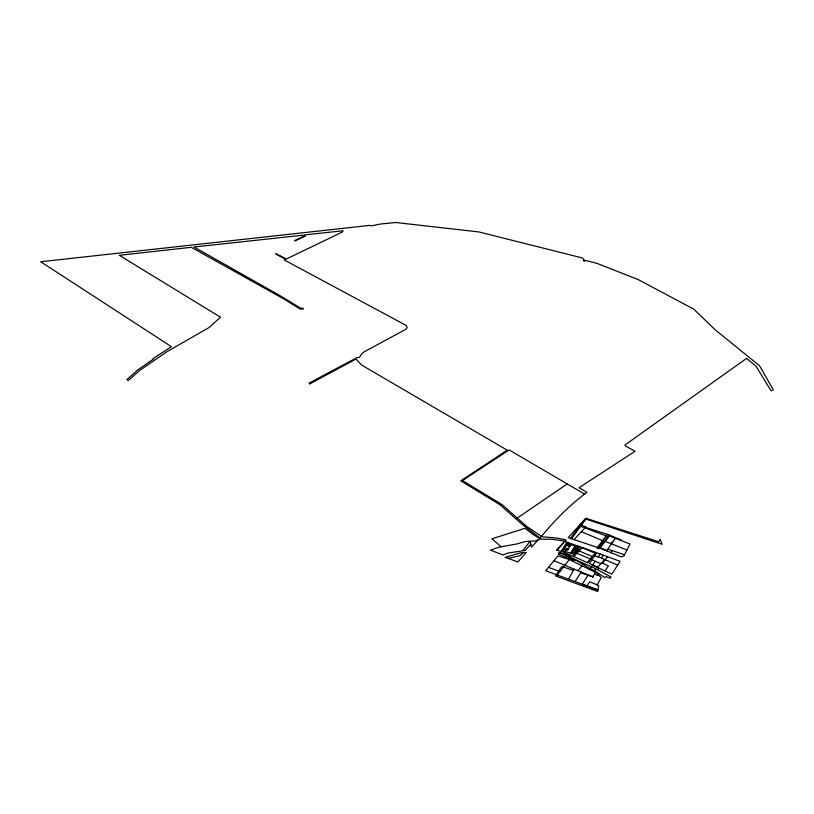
<?xml version="1.0" encoding="UTF-8"?>
<svg xmlns="http://www.w3.org/2000/svg" width="814" height="814" viewBox="0 0 814 814"><rect width="100%" height="100%" fill="white"/><g stroke="black" fill="none" stroke-linecap="round" stroke-linejoin="round"><path stroke-width="1.22" d="M592.439 576.658L594.576 574.155L594.912 572.089L569.301 559.554L557.936 555.87L545.695 570.716L597.924 589.997L582.244 584.147L588.257 574.908L593.264 577.085L580.718 572.853L575.091 581.481M595.431 568.559L610.907 576.933L610.195 578.266L605.931 576.556L604.67 577.675L594.8 570.838L595.431 568.559L574.114 559.116L564.255 552.553L564.865 551.658L561.64 550.63M530.82 544.281L525.274 550.427L508.038 553.042L503.072 554.955L490.435 550.142L499.603 547.018L516.88 543.945L525.681 541.473L535.419 540.995L540.252 538.807L532.773 534.269L524.999 528.255L491.961 538.827L501.119 546.754M587.006 585.927L589.631 581.807L597.191 584.859L601.129 577.736L596.835 573.066L594.912 572.089M568.579 579.039L574.185 569.19L588.257 574.908M559.228 552.533L558.302 554.141L574.267 560.52L563.776 553.347L559.228 552.533L570.787 557.773M598.473 574.796L598.015 575.59L594.576 574.155M562.922 543.294L557.295 550.315L556.461 550.071L564.672 541.463L581.918 547.456L573.575 556.45L564.255 552.553M605.046 570.838L611.813 574.206L620.115 561.294L593.559 551.648L593.131 552.36L582.285 547.588L573.575 556.45L587.606 562.718L592.389 556.562L579.426 551.109M603.154 549.399L607 550.386M570.594 553.205L575.04 545.95M592.582 565.018L597.303 567.327L601.953 562.779L608.465 565.954L604.944 570.98L589.458 563.532L596.611 552.757M565.17 551.454L566.178 549.826M569.647 544.23L568.64 545.848L566.188 545.065M566.9 542.175L561.111 551.465L557.295 550.315M580.718 572.853L581.227 572.028M574.114 559.116L590.17 568.62L595.126 561.233M606.613 550.946L615.292 538.278L630.005 544.017L623.799 556.176L621.082 556.745L602.319 549.074L568.223 537.637L585.897 518.264L658.801 541.809L660.073 539.224L662.087 544.271L585.907 519.108L571.479 538.807M570.553 538.471L580.718 524.043L585.897 518.264M594.708 555.85L598.117 556.908L600.142 554.039M557.305 574.918L569.301 559.554M599.837 548.28L609.513 536.019L615.292 538.278M597.669 569.485L598.758 568.03L597.303 567.327M608.831 534.849L607.244 534.34L596.988 548.036L598.28 548.514L608.831 534.849L621.092 539.916L620.421 540.384M595.563 552.38L587.606 562.718M598.697 547.975L603.927 541.208L581.349 531.684L573.982 539.702M617.704 565.099L604.609 559.483L601.953 562.779L602.564 563.074L607.539 556.695M610.49 552.909L612.291 550.64L624.521 554.751M578.225 570.502L582.183 565.516M598.117 556.908L601.292 557.855L603.53 555.229M522.964 550.427L530.158 541.239L531.43 547.069L538.624 539.55M581.349 531.684L584.91 527.818L606.104 535.856M523.107 552.645L520.288 555.565L508.16 558.373L505.148 557.325L520.553 552.859L526.271 552.391L517.908 561.996L508.16 558.373M540.048 538.054C553.876 521.174 569.24 505.27 586.955 492.358L579.029 487.739L635.062 451.261L625.844 446.225L624.989 444.983L746.601 358.384L756.094 366.3L771.102 390.883L773.3 389.855L759.564 365.781L715.038 329.67L693.752 309.117L638.227 279.619L597.12 263.431L583.882 260.012L584.269 261.426L582.682 258.038L478.734 231.919L395.757 222.507L380.169 224.054L371.622 225.804L369.871 225.376L40.7 261.742L171.378 346.642L152.971 358.689L153.5 359.005L137.474 370.126L126.933 379.629L128.297 380.545L139.438 370.614L167.033 351.648L209.391 327.37L220.472 317.185L119.302 255.311L191.3 247.293L284.534 299.338L300.101 309.096L303.144 309.106L303.408 308.435L300.549 308.119L279.344 295.268L193.946 246.998L303.225 235.175L304.019 236.141L294.576 240.649L295.085 240.924L305.372 236.029L304.629 234.92L342.989 230.779L342.623 231.909L286.355 259.015L275.763 253.815L285.765 259.269L284.3 259.981L406.237 325.468L407.173 327.625L406.105 329.131L364 351.933L361.538 353.988L359.564 357.275L356.898 357.661L327.024 373.534L309.178 383.14L309.513 384.035L356.013 359.066L361.538 364.987L507.224 450.173L460.765 480.82L500.061 504.812L521.845 524.104L541.463 539.194L552.238 539.244L564.947 541.178L566.127 539.896L555.626 537.861L542.216 536.833L526.75 526.516L502.126 504.649L462.444 480.555L509.137 449.939L584.615 494.139M570.166 558.842L571.052 557.946M582.814 564.682L584.086 563.502M605.524 541.564L610.602 543.498L612.942 541.737M517.022 518.243L567.144 483.954M607.783 549.246L612.291 550.64M567.185 543.447L578.154 546.947L573.728 554.212L562.708 550.661L567.582 542.816L571.357 544.017L567.521 550.223L563.715 549.033M566.819 544.057L570.583 545.258M575.122 546.703L578.917 547.914M566.045 545.288L569.82 546.489M574.369 547.944L578.154 549.155M573.605 549.185L577.401 550.406M564.509 547.771L568.284 548.982M572.832 550.437L576.638 551.658M572.069 551.689L575.874 552.909M607.244 534.34L585.734 527.452L586.039 526.902L581.43 525.193M580.616 526.271L584.91 527.818M582.285 547.588L593.559 551.648M600.193 547.863L603.388 549.033M548.473 567.358L559.778 571.479M610.602 543.498L626.933 550.03M553.958 560.704L574.185 569.19L573.483 570.431L561.802 566.503L555.586 575.936L597.69 591.493L598.687 585.531L597.191 584.859M576.577 553.174L590.537 558.984M591.9 559.89L600.793 563.603M590.17 568.62L594.8 570.838M601.292 557.855L605.168 559.757M579.67 546.672L575.111 554.161L571.306 552.94L575.885 545.461L579.67 546.672"/></g></svg>
